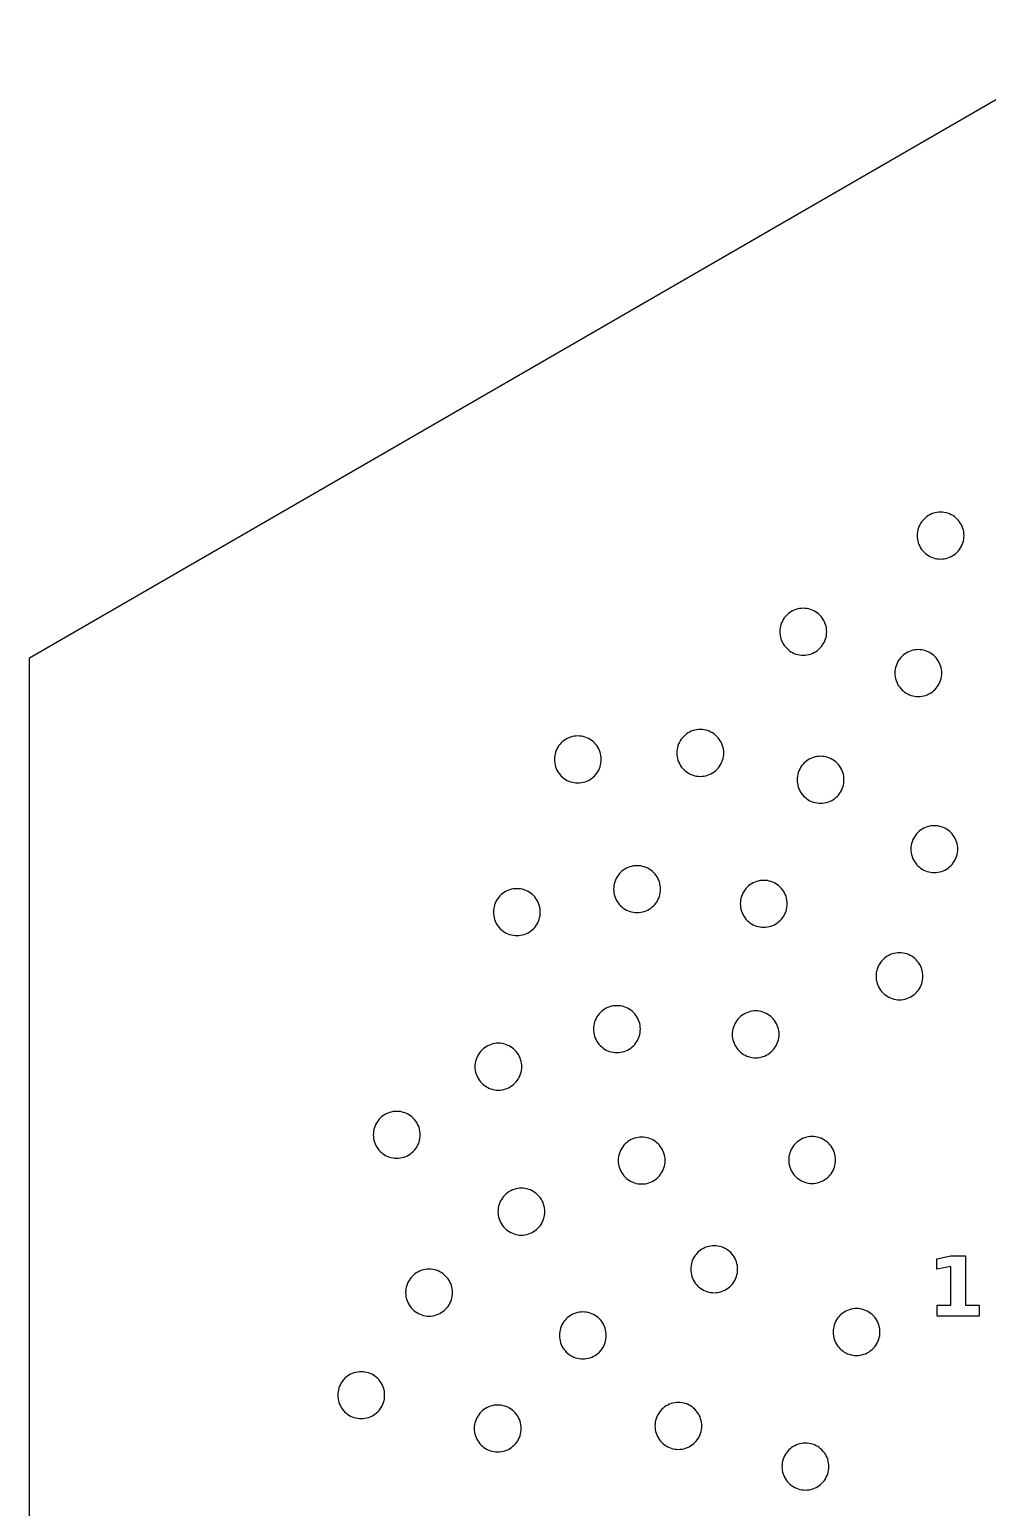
# Model space of a CAD drawing. Header units: millimetres. Extents: x 0 to 377, y 0 to 280.
# Drawn here: x 0 to 57.2, y 191.8 to 280 of the extents above; entities that cross this region are included whole.
import ezdxf

# ---------------------------------------------------------------- set-up
doc = ezdxf.new("R2010")
doc.units = ezdxf.units.MM
doc.layers.add('CUT', color=1, linetype='Continuous')
doc.layers.add('ENGRAVE', color=7, linetype='Continuous')

msp = doc.modelspace()

# ---------------------------------------------------------------- linework, layer by layer
at = {"layer": 'CUT'}
for points in [[(129.904, 167.5), (64.952, 130), (0, 167.5), (0, 242.5), (64.952, 280), (129.904, 242.5), (129.904, 167.5)], [(55.709, 249.254), (55.747, 249.357), (55.777, 249.463), (55.798, 249.571), (55.811, 249.68), (55.816, 249.79), (55.811, 249.9), (55.798, 250.009), (55.777, 250.117), (55.747, 250.223), (55.709, 250.326), (55.663, 250.425), (55.609, 250.521), (55.548, 250.613), (55.48, 250.699), (55.405, 250.78), (55.325, 250.854), (55.238, 250.923), (55.147, 250.984), (55.051, 251.037), (54.951, 251.083), (54.848, 251.121), (54.742, 251.151), (54.635, 251.173), (54.525, 251.186), (54.416, 251.19), (54.306, 251.186), (54.197, 251.173), (54.089, 251.151), (53.983, 251.121), (53.88, 251.083), (53.78, 251.037), (53.684, 250.984), (53.593, 250.923), (53.506, 250.854), (53.426, 250.78), (53.351, 250.699), (53.283, 250.613), (53.222, 250.521), (53.168, 250.425), (53.122, 250.326), (53.084, 250.223), (53.054, 250.117), (53.033, 250.009), (53.02, 249.9), (53.016, 249.79), (53.02, 249.68), (53.033, 249.571), (53.054, 249.463), (53.084, 249.357), (53.122, 249.254), (53.168, 249.154), (53.222, 249.058), (53.283, 248.967), (53.351, 248.881), (53.426, 248.8), (53.506, 248.725), (53.593, 248.657), (53.684, 248.596), (53.78, 248.542), (53.88, 248.496), (53.983, 248.458), (54.089, 248.429), (54.197, 248.407), (54.306, 248.394), (54.416, 248.39), (54.525, 248.394), (54.635, 248.407), (54.742, 248.429), (54.848, 248.458), (54.951, 248.496), (55.051, 248.542), (55.147, 248.596), (55.238, 248.657), (55.325, 248.725), (55.405, 248.8), (55.48, 248.881), (55.548, 248.967), (55.609, 249.058), (55.663, 249.154), (55.709, 249.254)], [(47.458, 243.416), (47.504, 243.516), (47.542, 243.619), (47.572, 243.725), (47.593, 243.833), (47.606, 243.942), (47.611, 244.052), (47.606, 244.162), (47.593, 244.271), (47.572, 244.379), (47.542, 244.484), (47.504, 244.588), (47.458, 244.687), (47.404, 244.783), (47.343, 244.875), (47.275, 244.961), (47.201, 245.042), (47.12, 245.116), (47.034, 245.184), (46.942, 245.245), (46.846, 245.299), (46.746, 245.345), (46.643, 245.383), (46.538, 245.413), (46.43, 245.435), (46.321, 245.447), (46.211, 245.452), (46.101, 245.447), (45.992, 245.435), (45.884, 245.413), (45.778, 245.383), (45.675, 245.345), (45.575, 245.299), (45.479, 245.245), (45.388, 245.184), (45.301, 245.116), (45.221, 245.042), (45.146, 244.961), (45.078, 244.875), (45.017, 244.783), (44.963, 244.687), (44.917, 244.588), (44.879, 244.484), (44.849, 244.379), (44.828, 244.271), (44.815, 244.162), (44.811, 244.052), (44.815, 243.942), (44.828, 243.833), (44.849, 243.725), (44.879, 243.619), (44.917, 243.516), (44.963, 243.416), (45.017, 243.32), (45.078, 243.229), (45.146, 243.143), (45.221, 243.062), (45.301, 242.987), (45.388, 242.919), (45.479, 242.858), (45.575, 242.804), (45.675, 242.758), (45.778, 242.72), (45.884, 242.69), (45.992, 242.669), (46.101, 242.656), (46.211, 242.652), (46.321, 242.656), (46.43, 242.669), (46.538, 242.69), (46.643, 242.72), (46.746, 242.758), (46.846, 242.804), (46.942, 242.858), (47.034, 242.919), (47.12, 242.987), (47.201, 243.062), (47.275, 243.143), (47.343, 243.229), (47.404, 243.32), (47.458, 243.416)], [(54.377, 241.047), (54.415, 241.15), (54.445, 241.256), (54.467, 241.364), (54.48, 241.473), (54.484, 241.583), (54.48, 241.693), (54.467, 241.802), (54.445, 241.91), (54.415, 242.016), (54.377, 242.119), (54.331, 242.219), (54.278, 242.315), (54.217, 242.406), (54.149, 242.492), (54.074, 242.573), (53.993, 242.648), (53.907, 242.716), (53.815, 242.777), (53.72, 242.83), (53.62, 242.877), (53.517, 242.915), (53.411, 242.944), (53.303, 242.966), (53.194, 242.979), (53.084, 242.983), (52.974, 242.979), (52.865, 242.966), (52.757, 242.944), (52.651, 242.915), (52.548, 242.877), (52.448, 242.83), (52.352, 242.777), (52.261, 242.716), (52.175, 242.648), (52.094, 242.573), (52.019, 242.492), (51.951, 242.406), (51.89, 242.315), (51.837, 242.219), (51.791, 242.119), (51.752, 242.016), (51.723, 241.91), (51.701, 241.802), (51.688, 241.693), (51.684, 241.583), (51.688, 241.473), (51.701, 241.364), (51.723, 241.256), (51.752, 241.15), (51.791, 241.047), (51.837, 240.947), (51.89, 240.852), (51.951, 240.76), (52.019, 240.674), (52.094, 240.593), (52.175, 240.519), (52.261, 240.45), (52.352, 240.389), (52.448, 240.336), (52.548, 240.29), (52.651, 240.252), (52.757, 240.222), (52.865, 240.2), (52.974, 240.187), (53.084, 240.183), (53.194, 240.187), (53.303, 240.2), (53.411, 240.222), (53.517, 240.252), (53.62, 240.29), (53.72, 240.336), (53.815, 240.389), (53.907, 240.45), (53.993, 240.519), (54.074, 240.593), (54.149, 240.674), (54.217, 240.76), (54.278, 240.852), (54.331, 240.947), (54.377, 241.047)], [(41.355, 236.281), (41.393, 236.384), (41.423, 236.49), (41.445, 236.598), (41.458, 236.707), (41.462, 236.817), (41.458, 236.927), (41.445, 237.036), (41.423, 237.144), (41.393, 237.249), (41.355, 237.353), (41.309, 237.452), (41.256, 237.548), (41.195, 237.64), (41.126, 237.726), (41.052, 237.807), (40.971, 237.881), (40.885, 237.949), (40.793, 238.011), (40.697, 238.064), (40.598, 238.11), (40.495, 238.148), (40.389, 238.178), (40.281, 238.2), (40.172, 238.213), (40.062, 238.217), (39.952, 238.213), (39.843, 238.2), (39.735, 238.178), (39.629, 238.148), (39.526, 238.11), (39.426, 238.064), (39.33, 238.011), (39.239, 237.949), (39.153, 237.881), (39.072, 237.807), (38.997, 237.726), (38.929, 237.64), (38.868, 237.548), (38.814, 237.452), (38.768, 237.353), (38.73, 237.249), (38.701, 237.144), (38.679, 237.036), (38.666, 236.927), (38.662, 236.817), (38.666, 236.707), (38.679, 236.598), (38.701, 236.49), (38.73, 236.384), (38.768, 236.281), (38.814, 236.181), (38.868, 236.085), (38.929, 235.994), (38.997, 235.908), (39.072, 235.827), (39.153, 235.752), (39.239, 235.684), (39.33, 235.623), (39.426, 235.569), (39.526, 235.523), (39.629, 235.485), (39.735, 235.456), (39.843, 235.434), (39.952, 235.421), (40.062, 235.417), (40.172, 235.421), (40.281, 235.434), (40.389, 235.456), (40.495, 235.485), (40.598, 235.523), (40.697, 235.569), (40.793, 235.623), (40.885, 235.684), (40.971, 235.752), (41.052, 235.827), (41.126, 235.908), (41.195, 235.994), (41.256, 236.085), (41.309, 236.181), (41.355, 236.281)], [(33.995, 235.793), (34.041, 235.893), (34.079, 235.996), (34.109, 236.102), (34.13, 236.209), (34.143, 236.319), (34.147, 236.428), (34.143, 236.538), (34.13, 236.647), (34.109, 236.755), (34.079, 236.861), (34.041, 236.964), (33.995, 237.064), (33.941, 237.16), (33.88, 237.251), (33.812, 237.338), (33.737, 237.418), (33.657, 237.493), (33.57, 237.561), (33.479, 237.622), (33.383, 237.676), (33.283, 237.722), (33.18, 237.76), (33.074, 237.79), (32.966, 237.811), (32.857, 237.824), (32.747, 237.828), (32.638, 237.824), (32.528, 237.811), (32.421, 237.79), (32.315, 237.76), (32.212, 237.722), (32.112, 237.676), (32.016, 237.622), (31.924, 237.561), (31.838, 237.493), (31.757, 237.418), (31.683, 237.338), (31.615, 237.251), (31.554, 237.16), (31.5, 237.064), (31.454, 236.964), (31.416, 236.861), (31.386, 236.755), (31.365, 236.647), (31.352, 236.538), (31.347, 236.428), (31.352, 236.319), (31.365, 236.209), (31.386, 236.102), (31.416, 235.996), (31.454, 235.893), (31.5, 235.793), (31.554, 235.697), (31.615, 235.606), (31.683, 235.519), (31.757, 235.438), (31.838, 235.364), (31.924, 235.296), (32.016, 235.235), (32.112, 235.181), (32.212, 235.135), (32.315, 235.097), (32.421, 235.067), (32.528, 235.046), (32.638, 235.033), (32.747, 235.028), (32.857, 235.033), (32.966, 235.046), (33.074, 235.067), (33.18, 235.097), (33.283, 235.135), (33.383, 235.181), (33.479, 235.235), (33.57, 235.296), (33.657, 235.364), (33.737, 235.438), (33.812, 235.519), (33.88, 235.606), (33.941, 235.697), (33.995, 235.793)], [(48.492, 234.578), (48.538, 234.678), (48.576, 234.781), (48.606, 234.887), (48.628, 234.995), (48.641, 235.104), (48.645, 235.214), (48.641, 235.324), (48.628, 235.433), (48.606, 235.54), (48.576, 235.646), (48.538, 235.749), (48.492, 235.849), (48.439, 235.945), (48.378, 236.037), (48.31, 236.123), (48.235, 236.204), (48.154, 236.278), (48.068, 236.346), (47.977, 236.407), (47.881, 236.461), (47.781, 236.507), (47.678, 236.545), (47.572, 236.575), (47.464, 236.596), (47.355, 236.609), (47.245, 236.614), (47.135, 236.609), (47.026, 236.596), (46.918, 236.575), (46.812, 236.545), (46.709, 236.507), (46.609, 236.461), (46.514, 236.407), (46.422, 236.346), (46.336, 236.278), (46.255, 236.204), (46.18, 236.123), (46.112, 236.037), (46.051, 235.945), (45.998, 235.849), (45.952, 235.749), (45.914, 235.646), (45.884, 235.54), (45.862, 235.433), (45.849, 235.324), (45.845, 235.214), (45.849, 235.104), (45.862, 234.995), (45.884, 234.887), (45.914, 234.781), (45.952, 234.678), (45.998, 234.578), (46.051, 234.482), (46.112, 234.391), (46.18, 234.304), (46.255, 234.224), (46.336, 234.149), (46.422, 234.081), (46.514, 234.02), (46.609, 233.966), (46.709, 233.92), (46.812, 233.882), (46.918, 233.852), (47.026, 233.831), (47.135, 233.818), (47.245, 233.814), (47.355, 233.818), (47.464, 233.831), (47.572, 233.852), (47.678, 233.882), (47.781, 233.92), (47.881, 233.966), (47.977, 234.02), (48.068, 234.081), (48.154, 234.149), (48.235, 234.224), (48.31, 234.304), (48.378, 234.391), (48.439, 234.482), (48.492, 234.578)], [(55.333, 230.538), (55.371, 230.641), (55.401, 230.747), (55.423, 230.855), (55.436, 230.964), (55.44, 231.074), (55.436, 231.184), (55.423, 231.293), (55.401, 231.401), (55.371, 231.506), (55.333, 231.609), (55.287, 231.709), (55.234, 231.805), (55.173, 231.897), (55.104, 231.983), (55.03, 232.064), (54.949, 232.138), (54.863, 232.206), (54.771, 232.267), (54.675, 232.321), (54.576, 232.367), (54.473, 232.405), (54.367, 232.435), (54.259, 232.456), (54.15, 232.469), (54.04, 232.474), (53.93, 232.469), (53.821, 232.456), (53.713, 232.435), (53.607, 232.405), (53.504, 232.367), (53.404, 232.321), (53.308, 232.267), (53.217, 232.206), (53.131, 232.138), (53.05, 232.064), (52.975, 231.983), (52.907, 231.897), (52.846, 231.805), (52.792, 231.709), (52.746, 231.609), (52.708, 231.506), (52.679, 231.401), (52.657, 231.293), (52.644, 231.184), (52.64, 231.074), (52.644, 230.964), (52.657, 230.855), (52.679, 230.747), (52.708, 230.641), (52.746, 230.538), (52.792, 230.438), (52.846, 230.342), (52.907, 230.251), (52.975, 230.164), (53.05, 230.084), (53.131, 230.009), (53.217, 229.941), (53.308, 229.88), (53.404, 229.826), (53.504, 229.78), (53.607, 229.742), (53.713, 229.712), (53.821, 229.691), (53.93, 229.678), (54.04, 229.674), (54.15, 229.678), (54.259, 229.691), (54.367, 229.712), (54.473, 229.742), (54.576, 229.78), (54.675, 229.826), (54.771, 229.88), (54.863, 229.941), (54.949, 230.009), (55.03, 230.084), (55.104, 230.164), (55.173, 230.251), (55.234, 230.342), (55.287, 230.438), (55.333, 230.538)], [(37.533, 228.05), (37.579, 228.149), (37.618, 228.253), (37.647, 228.358), (37.669, 228.466), (37.682, 228.575), (37.686, 228.685), (37.682, 228.795), (37.669, 228.904), (37.647, 229.012), (37.618, 229.118), (37.579, 229.221), (37.533, 229.321), (37.48, 229.417), (37.419, 229.508), (37.351, 229.594), (37.276, 229.675), (37.195, 229.75), (37.109, 229.818), (37.018, 229.879), (36.922, 229.933), (36.822, 229.979), (36.719, 230.017), (36.613, 230.046), (36.505, 230.068), (36.396, 230.081), (36.286, 230.085), (36.176, 230.081), (36.067, 230.068), (35.959, 230.046), (35.853, 230.017), (35.75, 229.979), (35.65, 229.933), (35.555, 229.879), (35.463, 229.818), (35.377, 229.75), (35.296, 229.675), (35.221, 229.594), (35.153, 229.508), (35.092, 229.417), (35.039, 229.321), (34.993, 229.221), (34.955, 229.118), (34.925, 229.012), (34.903, 228.904), (34.89, 228.795), (34.886, 228.685), (34.89, 228.575), (34.903, 228.466), (34.925, 228.358), (34.955, 228.253), (34.993, 228.149), (35.039, 228.05), (35.092, 227.954), (35.153, 227.862), (35.221, 227.776), (35.296, 227.695), (35.377, 227.621), (35.463, 227.553), (35.555, 227.491), (35.65, 227.438), (35.75, 227.392), (35.853, 227.354), (35.959, 227.324), (36.067, 227.302), (36.176, 227.289), (36.286, 227.285), (36.396, 227.289), (36.505, 227.302), (36.613, 227.324), (36.719, 227.354), (36.822, 227.392), (36.922, 227.438), (37.018, 227.491), (37.109, 227.553), (37.195, 227.621), (37.276, 227.695), (37.351, 227.776), (37.419, 227.862), (37.48, 227.954), (37.533, 228.05)], [(30.401, 226.778), (30.439, 226.881), (30.468, 226.986), (30.49, 227.094), (30.503, 227.203), (30.507, 227.313), (30.503, 227.423), (30.49, 227.532), (30.468, 227.64), (30.439, 227.746), (30.401, 227.849), (30.355, 227.949), (30.301, 228.045), (30.24, 228.136), (30.172, 228.223), (30.097, 228.303), (30.016, 228.378), (29.93, 228.446), (29.839, 228.507), (29.743, 228.561), (29.643, 228.607), (29.54, 228.645), (29.434, 228.675), (29.326, 228.696), (29.217, 228.709), (29.107, 228.713), (28.997, 228.709), (28.888, 228.696), (28.78, 228.675), (28.675, 228.645), (28.571, 228.607), (28.472, 228.561), (28.376, 228.507), (28.284, 228.446), (28.198, 228.378), (28.117, 228.303), (28.043, 228.223), (27.975, 228.136), (27.913, 228.045), (27.86, 227.949), (27.814, 227.849), (27.776, 227.746), (27.746, 227.64), (27.724, 227.532), (27.711, 227.423), (27.707, 227.313), (27.711, 227.203), (27.724, 227.094), (27.746, 226.986), (27.776, 226.881), (27.814, 226.778), (27.86, 226.678), (27.913, 226.582), (27.975, 226.49), (28.043, 226.404), (28.117, 226.323), (28.198, 226.249), (28.284, 226.181), (28.376, 226.12), (28.472, 226.066), (28.571, 226.02), (28.675, 225.982), (28.78, 225.952), (28.888, 225.931), (28.997, 225.918), (29.107, 225.913), (29.217, 225.918), (29.326, 225.931), (29.434, 225.952), (29.54, 225.982), (29.643, 226.02), (29.743, 226.066), (29.839, 226.12), (29.93, 226.181), (30.016, 226.249), (30.097, 226.323), (30.172, 226.404), (30.24, 226.49), (30.301, 226.582), (30.355, 226.678), (30.401, 226.778)], [(45.098, 227.174), (45.145, 227.274), (45.183, 227.377), (45.212, 227.483), (45.234, 227.59), (45.247, 227.7), (45.251, 227.809), (45.247, 227.919), (45.234, 228.028), (45.212, 228.136), (45.183, 228.242), (45.145, 228.345), (45.098, 228.445), (45.045, 228.541), (44.984, 228.632), (44.916, 228.719), (44.841, 228.799), (44.76, 228.874), (44.674, 228.942), (44.583, 229.003), (44.487, 229.057), (44.387, 229.103), (44.284, 229.141), (44.178, 229.171), (44.07, 229.192), (43.961, 229.205), (43.851, 229.209), (43.741, 229.205), (43.632, 229.192), (43.524, 229.171), (43.418, 229.141), (43.315, 229.103), (43.215, 229.057), (43.12, 229.003), (43.028, 228.942), (42.942, 228.874), (42.861, 228.799), (42.787, 228.719), (42.718, 228.632), (42.657, 228.541), (42.604, 228.445), (42.558, 228.345), (42.52, 228.242), (42.49, 228.136), (42.468, 228.028), (42.455, 227.919), (42.451, 227.809), (42.455, 227.7), (42.468, 227.59), (42.49, 227.483), (42.52, 227.377), (42.558, 227.274), (42.604, 227.174), (42.657, 227.078), (42.718, 226.986), (42.787, 226.9), (42.861, 226.819), (42.942, 226.745), (43.028, 226.677), (43.12, 226.616), (43.215, 226.562), (43.315, 226.516), (43.418, 226.478), (43.524, 226.448), (43.632, 226.427), (43.741, 226.414), (43.851, 226.409), (43.961, 226.414), (44.07, 226.427), (44.178, 226.448), (44.284, 226.478), (44.387, 226.516), (44.487, 226.562), (44.583, 226.616), (44.674, 226.677), (44.76, 226.745), (44.841, 226.819), (44.916, 226.9), (44.984, 226.986), (45.045, 227.078), (45.098, 227.174)], [(53.252, 222.946), (53.29, 223.049), (53.32, 223.155), (53.341, 223.263), (53.354, 223.372), (53.358, 223.482), (53.354, 223.592), (53.341, 223.701), (53.32, 223.809), (53.29, 223.915), (53.252, 224.018), (53.206, 224.118), (53.152, 224.214), (53.091, 224.305), (53.023, 224.391), (52.948, 224.472), (52.868, 224.547), (52.781, 224.615), (52.69, 224.676), (52.594, 224.729), (52.494, 224.775), (52.391, 224.814), (52.285, 224.843), (52.177, 224.865), (52.068, 224.878), (51.958, 224.882), (51.848, 224.878), (51.739, 224.865), (51.631, 224.843), (51.526, 224.814), (51.423, 224.775), (51.323, 224.729), (51.227, 224.676), (51.135, 224.615), (51.049, 224.547), (50.968, 224.472), (50.894, 224.391), (50.826, 224.305), (50.765, 224.214), (50.711, 224.118), (50.665, 224.018), (50.627, 223.915), (50.597, 223.809), (50.576, 223.701), (50.563, 223.592), (50.558, 223.482), (50.563, 223.372), (50.576, 223.263), (50.597, 223.155), (50.627, 223.049), (50.665, 222.946), (50.711, 222.846), (50.765, 222.751), (50.826, 222.659), (50.894, 222.573), (50.968, 222.492), (51.049, 222.417), (51.135, 222.349), (51.227, 222.288), (51.323, 222.235), (51.423, 222.189), (51.526, 222.151), (51.631, 222.121), (51.739, 222.099), (51.848, 222.086), (51.958, 222.082), (52.068, 222.086), (52.177, 222.099), (52.285, 222.121), (52.391, 222.151), (52.494, 222.189), (52.594, 222.235), (52.69, 222.288), (52.781, 222.349), (52.868, 222.417), (52.948, 222.492), (53.023, 222.573), (53.091, 222.659), (53.152, 222.751), (53.206, 222.846), (53.252, 222.946)], [(36.329, 219.693), (36.375, 219.793), (36.413, 219.896), (36.443, 220.002), (36.464, 220.11), (36.477, 220.219), (36.482, 220.329), (36.477, 220.439), (36.464, 220.548), (36.443, 220.656), (36.413, 220.762), (36.375, 220.865), (36.329, 220.965), (36.275, 221.06), (36.214, 221.152), (36.146, 221.238), (36.072, 221.319), (35.991, 221.394), (35.904, 221.462), (35.813, 221.523), (35.717, 221.576), (35.617, 221.622), (35.514, 221.66), (35.408, 221.69), (35.301, 221.712), (35.191, 221.725), (35.082, 221.729), (34.972, 221.725), (34.863, 221.712), (34.755, 221.69), (34.649, 221.66), (34.546, 221.622), (34.446, 221.576), (34.35, 221.523), (34.259, 221.462), (34.172, 221.394), (34.092, 221.319), (34.017, 221.238), (33.949, 221.152), (33.888, 221.06), (33.834, 220.965), (33.788, 220.865), (33.75, 220.762), (33.72, 220.656), (33.699, 220.548), (33.686, 220.439), (33.682, 220.329), (33.686, 220.219), (33.699, 220.11), (33.72, 220.002), (33.75, 219.896), (33.788, 219.793), (33.834, 219.693), (33.888, 219.597), (33.949, 219.506), (34.017, 219.42), (34.092, 219.339), (34.172, 219.264), (34.259, 219.196), (34.35, 219.135), (34.446, 219.082), (34.546, 219.036), (34.649, 218.997), (34.755, 218.968), (34.863, 218.946), (34.972, 218.933), (35.082, 218.929), (35.191, 218.933), (35.301, 218.946), (35.408, 218.968), (35.514, 218.997), (35.617, 219.036), (35.717, 219.082), (35.813, 219.135), (35.904, 219.196), (35.991, 219.264), (36.072, 219.339), (36.146, 219.42), (36.214, 219.506), (36.275, 219.597), (36.329, 219.693)], [(44.617, 219.381), (44.663, 219.481), (44.701, 219.584), (44.731, 219.69), (44.752, 219.798), (44.765, 219.907), (44.769, 220.017), (44.765, 220.126), (44.752, 220.236), (44.731, 220.343), (44.701, 220.449), (44.663, 220.552), (44.617, 220.652), (44.563, 220.748), (44.502, 220.839), (44.434, 220.926), (44.359, 221.007), (44.279, 221.081), (44.192, 221.149), (44.101, 221.21), (44.005, 221.264), (43.905, 221.31), (43.802, 221.348), (43.696, 221.378), (43.588, 221.399), (43.479, 221.412), (43.369, 221.417), (43.26, 221.412), (43.15, 221.399), (43.043, 221.378), (42.937, 221.348), (42.834, 221.31), (42.734, 221.264), (42.638, 221.21), (42.546, 221.149), (42.46, 221.081), (42.379, 221.007), (42.305, 220.926), (42.237, 220.839), (42.176, 220.748), (42.122, 220.652), (42.076, 220.552), (42.038, 220.449), (42.008, 220.343), (41.987, 220.236), (41.974, 220.126), (41.969, 220.017), (41.974, 219.907), (41.987, 219.798), (42.008, 219.69), (42.038, 219.584), (42.076, 219.481), (42.122, 219.381), (42.176, 219.285), (42.237, 219.194), (42.305, 219.107), (42.379, 219.027), (42.46, 218.952), (42.546, 218.884), (42.638, 218.823), (42.734, 218.769), (42.834, 218.723), (42.937, 218.685), (43.043, 218.655), (43.15, 218.634), (43.26, 218.621), (43.369, 218.617), (43.479, 218.621), (43.588, 218.634), (43.696, 218.655), (43.802, 218.685), (43.905, 218.723), (44.005, 218.769), (44.101, 218.823), (44.192, 218.884), (44.279, 218.952), (44.359, 219.027), (44.434, 219.107), (44.502, 219.194), (44.563, 219.285), (44.617, 219.381)], [(29.294, 217.551), (29.333, 217.655), (29.362, 217.76), (29.384, 217.868), (29.397, 217.977), (29.401, 218.087), (29.397, 218.197), (29.384, 218.306), (29.362, 218.414), (29.333, 218.52), (29.294, 218.623), (29.248, 218.723), (29.195, 218.819), (29.134, 218.91), (29.066, 218.996), (28.991, 219.077), (28.91, 219.152), (28.824, 219.22), (28.733, 219.281), (28.637, 219.335), (28.537, 219.381), (28.434, 219.419), (28.328, 219.449), (28.22, 219.47), (28.111, 219.483), (28.001, 219.487), (27.891, 219.483), (27.782, 219.47), (27.674, 219.449), (27.568, 219.419), (27.465, 219.381), (27.365, 219.335), (27.27, 219.281), (27.178, 219.22), (27.092, 219.152), (27.011, 219.077), (26.936, 218.996), (26.868, 218.91), (26.807, 218.819), (26.754, 218.723), (26.708, 218.623), (26.67, 218.52), (26.64, 218.414), (26.618, 218.306), (26.605, 218.197), (26.601, 218.087), (26.605, 217.977), (26.618, 217.868), (26.64, 217.76), (26.67, 217.655), (26.708, 217.551), (26.754, 217.452), (26.807, 217.356), (26.868, 217.264), (26.936, 217.178), (27.011, 217.097), (27.092, 217.023), (27.178, 216.955), (27.27, 216.894), (27.365, 216.84), (27.465, 216.794), (27.568, 216.756), (27.674, 216.726), (27.782, 216.704), (27.891, 216.692), (28.001, 216.687), (28.111, 216.692), (28.22, 216.704), (28.328, 216.726), (28.434, 216.756), (28.537, 216.794), (28.637, 216.84), (28.733, 216.894), (28.824, 216.955), (28.91, 217.023), (28.991, 217.097), (29.066, 217.178), (29.134, 217.264), (29.195, 217.356), (29.248, 217.452), (29.294, 217.551)], [(23.178, 213.383), (23.224, 213.483), (23.262, 213.586), (23.292, 213.692), (23.314, 213.8), (23.327, 213.909), (23.331, 214.019), (23.327, 214.129), (23.314, 214.238), (23.292, 214.346), (23.262, 214.452), (23.224, 214.555), (23.178, 214.655), (23.125, 214.75), (23.064, 214.842), (22.995, 214.928), (22.921, 215.009), (22.84, 215.084), (22.754, 215.152), (22.662, 215.213), (22.566, 215.266), (22.467, 215.312), (22.364, 215.35), (22.258, 215.38), (22.15, 215.402), (22.041, 215.415), (21.931, 215.419), (21.821, 215.415), (21.712, 215.402), (21.604, 215.38), (21.498, 215.35), (21.395, 215.312), (21.295, 215.266), (21.199, 215.213), (21.108, 215.152), (21.022, 215.084), (20.941, 215.009), (20.866, 214.928), (20.798, 214.842), (20.737, 214.75), (20.683, 214.655), (20.637, 214.555), (20.599, 214.452), (20.57, 214.346), (20.548, 214.238), (20.535, 214.129), (20.531, 214.019), (20.535, 213.909), (20.548, 213.8), (20.57, 213.692), (20.599, 213.586), (20.637, 213.483), (20.683, 213.383), (20.737, 213.287), (20.798, 213.196), (20.866, 213.11), (20.941, 213.029), (21.022, 212.954), (21.108, 212.886), (21.199, 212.825), (21.295, 212.772), (21.395, 212.726), (21.498, 212.687), (21.604, 212.658), (21.712, 212.636), (21.821, 212.623), (21.931, 212.619), (22.041, 212.623), (22.15, 212.636), (22.258, 212.658), (22.364, 212.687), (22.467, 212.726), (22.566, 212.772), (22.662, 212.825), (22.754, 212.886), (22.84, 212.954), (22.921, 213.029), (22.995, 213.11), (23.064, 213.196), (23.125, 213.287), (23.178, 213.383)], [(37.808, 211.848), (37.854, 211.948), (37.892, 212.051), (37.922, 212.157), (37.943, 212.265), (37.956, 212.374), (37.961, 212.484), (37.956, 212.594), (37.943, 212.703), (37.922, 212.811), (37.892, 212.917), (37.854, 213.02), (37.808, 213.119), (37.754, 213.215), (37.693, 213.307), (37.625, 213.393), (37.55, 213.474), (37.47, 213.548), (37.383, 213.617), (37.292, 213.678), (37.196, 213.731), (37.096, 213.777), (36.993, 213.815), (36.887, 213.845), (36.78, 213.867), (36.67, 213.88), (36.561, 213.884), (36.451, 213.88), (36.342, 213.867), (36.234, 213.845), (36.128, 213.815), (36.025, 213.777), (35.925, 213.731), (35.829, 213.678), (35.738, 213.617), (35.651, 213.548), (35.571, 213.474), (35.496, 213.393), (35.428, 213.307), (35.367, 213.215), (35.313, 213.119), (35.267, 213.02), (35.229, 212.917), (35.199, 212.811), (35.178, 212.703), (35.165, 212.594), (35.161, 212.484), (35.165, 212.374), (35.178, 212.265), (35.199, 212.157), (35.229, 212.051), (35.267, 211.948), (35.313, 211.848), (35.367, 211.752), (35.428, 211.661), (35.496, 211.575), (35.571, 211.494), (35.651, 211.419), (35.738, 211.351), (35.829, 211.29), (35.925, 211.236), (36.025, 211.19), (36.128, 211.152), (36.234, 211.123), (36.342, 211.101), (36.451, 211.088), (36.561, 211.084), (36.67, 211.088), (36.78, 211.101), (36.887, 211.123), (36.993, 211.152), (37.096, 211.19), (37.196, 211.236), (37.292, 211.29), (37.383, 211.351), (37.47, 211.419), (37.55, 211.494), (37.625, 211.575), (37.693, 211.661), (37.754, 211.752), (37.808, 211.848)], [(47.99, 211.881), (48.036, 211.981), (48.074, 212.084), (48.104, 212.19), (48.125, 212.298), (48.138, 212.407), (48.142, 212.517), (48.138, 212.627), (48.125, 212.736), (48.104, 212.843), (48.074, 212.949), (48.036, 213.052), (47.99, 213.152), (47.936, 213.248), (47.875, 213.34), (47.807, 213.426), (47.732, 213.507), (47.652, 213.581), (47.565, 213.649), (47.474, 213.71), (47.378, 213.764), (47.278, 213.81), (47.175, 213.848), (47.069, 213.878), (46.961, 213.899), (46.852, 213.912), (46.742, 213.917), (46.632, 213.912), (46.523, 213.899), (46.415, 213.878), (46.31, 213.848), (46.207, 213.81), (46.107, 213.764), (46.011, 213.71), (45.919, 213.649), (45.833, 213.581), (45.752, 213.507), (45.678, 213.426), (45.61, 213.34), (45.549, 213.248), (45.495, 213.152), (45.449, 213.052), (45.411, 212.949), (45.381, 212.843), (45.36, 212.736), (45.347, 212.627), (45.342, 212.517), (45.347, 212.407), (45.36, 212.298), (45.381, 212.19), (45.411, 212.084), (45.449, 211.981), (45.495, 211.881), (45.549, 211.785), (45.61, 211.694), (45.678, 211.607), (45.752, 211.527), (45.833, 211.452), (45.919, 211.384), (46.011, 211.323), (46.107, 211.269), (46.207, 211.223), (46.31, 211.185), (46.415, 211.155), (46.523, 211.134), (46.632, 211.121), (46.742, 211.117), (46.852, 211.121), (46.961, 211.134), (47.069, 211.155), (47.175, 211.185), (47.278, 211.223), (47.378, 211.269), (47.474, 211.323), (47.565, 211.384), (47.652, 211.452), (47.732, 211.527), (47.807, 211.607), (47.875, 211.694), (47.936, 211.785), (47.99, 211.881)], [(30.669, 208.898), (30.707, 209.001), (30.737, 209.107), (30.758, 209.215), (30.771, 209.324), (30.776, 209.434), (30.771, 209.544), (30.758, 209.653), (30.737, 209.761), (30.707, 209.866), (30.669, 209.97), (30.623, 210.069), (30.569, 210.165), (30.508, 210.257), (30.44, 210.343), (30.366, 210.424), (30.285, 210.498), (30.198, 210.566), (30.107, 210.628), (30.011, 210.681), (29.911, 210.727), (29.808, 210.765), (29.702, 210.795), (29.595, 210.817), (29.485, 210.829), (29.376, 210.834), (29.266, 210.829), (29.157, 210.817), (29.049, 210.795), (28.943, 210.765), (28.84, 210.727), (28.74, 210.681), (28.644, 210.628), (28.553, 210.566), (28.466, 210.498), (28.386, 210.424), (28.311, 210.343), (28.243, 210.257), (28.182, 210.165), (28.128, 210.069), (28.082, 209.97), (28.044, 209.866), (28.014, 209.761), (27.993, 209.653), (27.98, 209.544), (27.976, 209.434), (27.98, 209.324), (27.993, 209.215), (28.014, 209.107), (28.044, 209.001), (28.082, 208.898), (28.128, 208.798), (28.182, 208.702), (28.243, 208.611), (28.311, 208.525), (28.386, 208.444), (28.466, 208.369), (28.553, 208.301), (28.644, 208.24), (28.74, 208.186), (28.84, 208.14), (28.943, 208.102), (29.049, 208.072), (29.157, 208.051), (29.266, 208.038), (29.376, 208.034), (29.485, 208.038), (29.595, 208.051), (29.702, 208.072), (29.808, 208.102), (29.911, 208.14), (30.011, 208.186), (30.107, 208.24), (30.198, 208.301), (30.285, 208.369), (30.366, 208.444), (30.44, 208.525), (30.508, 208.611), (30.569, 208.702), (30.623, 208.798), (30.669, 208.898)], [(42.14, 205.359), (42.186, 205.459), (42.224, 205.562), (42.254, 205.668), (42.275, 205.776), (42.288, 205.885), (42.292, 205.995), (42.288, 206.105), (42.275, 206.214), (42.254, 206.322), (42.224, 206.428), (42.186, 206.531), (42.14, 206.631), (42.086, 206.726), (42.025, 206.818), (41.957, 206.904), (41.882, 206.985), (41.802, 207.06), (41.715, 207.128), (41.624, 207.189), (41.528, 207.242), (41.428, 207.288), (41.325, 207.326), (41.219, 207.356), (41.111, 207.378), (41.002, 207.391), (40.892, 207.395), (40.783, 207.391), (40.673, 207.378), (40.566, 207.356), (40.46, 207.326), (40.357, 207.288), (40.257, 207.242), (40.161, 207.189), (40.069, 207.128), (39.983, 207.06), (39.902, 206.985), (39.828, 206.904), (39.76, 206.818), (39.699, 206.726), (39.645, 206.631), (39.599, 206.531), (39.561, 206.428), (39.531, 206.322), (39.51, 206.214), (39.497, 206.105), (39.492, 205.995), (39.497, 205.885), (39.51, 205.776), (39.531, 205.668), (39.561, 205.562), (39.599, 205.459), (39.645, 205.359), (39.699, 205.263), (39.76, 205.172), (39.828, 205.086), (39.902, 205.005), (39.983, 204.93), (40.069, 204.862), (40.161, 204.801), (40.257, 204.748), (40.357, 204.702), (40.46, 204.663), (40.566, 204.634), (40.673, 204.612), (40.783, 204.599), (40.892, 204.595), (41.002, 204.599), (41.111, 204.612), (41.219, 204.634), (41.325, 204.663), (41.428, 204.702), (41.528, 204.748), (41.624, 204.801), (41.715, 204.862), (41.802, 204.93), (41.882, 205.005), (41.957, 205.086), (42.025, 205.172), (42.086, 205.263), (42.14, 205.359)], [(25.109, 203.963), (25.155, 204.063), (25.193, 204.166), (25.223, 204.272), (25.244, 204.38), (25.257, 204.489), (25.261, 204.599), (25.257, 204.709), (25.244, 204.818), (25.223, 204.926), (25.193, 205.032), (25.155, 205.135), (25.109, 205.235), (25.055, 205.331), (24.994, 205.422), (24.926, 205.508), (24.851, 205.589), (24.77, 205.664), (24.684, 205.732), (24.593, 205.793), (24.497, 205.846), (24.397, 205.893), (24.294, 205.931), (24.188, 205.96), (24.08, 205.982), (23.971, 205.995), (23.861, 205.999), (23.751, 205.995), (23.642, 205.982), (23.534, 205.96), (23.429, 205.931), (23.326, 205.893), (23.226, 205.846), (23.13, 205.793), (23.038, 205.732), (22.952, 205.664), (22.871, 205.589), (22.797, 205.508), (22.729, 205.422), (22.668, 205.331), (22.614, 205.235), (22.568, 205.135), (22.53, 205.032), (22.5, 204.926), (22.479, 204.818), (22.466, 204.709), (22.461, 204.599), (22.466, 204.489), (22.479, 204.38), (22.5, 204.272), (22.53, 204.166), (22.568, 204.063), (22.614, 203.963), (22.668, 203.868), (22.729, 203.776), (22.797, 203.69), (22.871, 203.609), (22.952, 203.535), (23.038, 203.466), (23.13, 203.405), (23.226, 203.352), (23.326, 203.306), (23.429, 203.268), (23.534, 203.238), (23.642, 203.216), (23.751, 203.203), (23.861, 203.199), (23.971, 203.203), (24.08, 203.216), (24.188, 203.238), (24.294, 203.268), (24.397, 203.306), (24.497, 203.352), (24.593, 203.405), (24.684, 203.466), (24.77, 203.535), (24.851, 203.609), (24.926, 203.69), (24.994, 203.776), (25.055, 203.868), (25.109, 203.963)], [(34.341, 201.507), (34.379, 201.61), (34.409, 201.716), (34.43, 201.824), (34.443, 201.933), (34.447, 202.043), (34.443, 202.153), (34.43, 202.262), (34.409, 202.37), (34.379, 202.476), (34.341, 202.579), (34.295, 202.679), (34.241, 202.775), (34.18, 202.866), (34.112, 202.952), (34.037, 203.033), (33.957, 203.108), (33.87, 203.176), (33.779, 203.237), (33.683, 203.291), (33.583, 203.337), (33.48, 203.375), (33.374, 203.404), (33.266, 203.426), (33.157, 203.439), (33.047, 203.443), (32.938, 203.439), (32.828, 203.426), (32.721, 203.404), (32.615, 203.375), (32.512, 203.337), (32.412, 203.291), (32.316, 203.237), (32.225, 203.176), (32.138, 203.108), (32.057, 203.033), (31.983, 202.952), (31.915, 202.866), (31.854, 202.775), (31.8, 202.679), (31.754, 202.579), (31.716, 202.476), (31.686, 202.37), (31.665, 202.262), (31.652, 202.153), (31.647, 202.043), (31.652, 201.933), (31.665, 201.824), (31.686, 201.716), (31.716, 201.61), (31.754, 201.507), (31.8, 201.408), (31.854, 201.312), (31.915, 201.22), (31.983, 201.134), (32.057, 201.053), (32.138, 200.979), (32.225, 200.91), (32.316, 200.849), (32.412, 200.796), (32.512, 200.75), (32.615, 200.712), (32.721, 200.682), (32.828, 200.66), (32.938, 200.647), (33.047, 200.643), (33.157, 200.647), (33.266, 200.66), (33.374, 200.682), (33.48, 200.712), (33.583, 200.75), (33.683, 200.796), (33.779, 200.849), (33.87, 200.91), (33.957, 200.979), (34.037, 201.053), (34.112, 201.134), (34.18, 201.22), (34.241, 201.312), (34.295, 201.408), (34.341, 201.507)], [(50.687, 201.712), (50.725, 201.815), (50.755, 201.921), (50.776, 202.029), (50.789, 202.138), (50.793, 202.248), (50.789, 202.358), (50.776, 202.467), (50.755, 202.575), (50.725, 202.681), (50.687, 202.784), (50.641, 202.884), (50.587, 202.979), (50.526, 203.071), (50.458, 203.157), (50.383, 203.238), (50.303, 203.312), (50.216, 203.381), (50.125, 203.442), (50.029, 203.495), (49.929, 203.541), (49.826, 203.579), (49.72, 203.609), (49.612, 203.631), (49.503, 203.644), (49.393, 203.648), (49.284, 203.644), (49.174, 203.631), (49.067, 203.609), (48.961, 203.579), (48.858, 203.541), (48.758, 203.495), (48.662, 203.442), (48.571, 203.381), (48.484, 203.312), (48.403, 203.238), (48.329, 203.157), (48.261, 203.071), (48.2, 202.979), (48.146, 202.884), (48.1, 202.784), (48.062, 202.681), (48.032, 202.575), (48.011, 202.467), (47.998, 202.358), (47.993, 202.248), (47.998, 202.138), (48.011, 202.029), (48.032, 201.921), (48.062, 201.815), (48.1, 201.712), (48.146, 201.612), (48.2, 201.516), (48.261, 201.425), (48.329, 201.339), (48.403, 201.258), (48.484, 201.183), (48.571, 201.115), (48.662, 201.054), (48.758, 201.001), (48.858, 200.954), (48.961, 200.916), (49.067, 200.887), (49.174, 200.865), (49.284, 200.852), (49.393, 200.848), (49.503, 200.852), (49.612, 200.865), (49.72, 200.887), (49.826, 200.916), (49.929, 200.954), (50.029, 201.001), (50.125, 201.054), (50.216, 201.115), (50.303, 201.183), (50.383, 201.258), (50.458, 201.339), (50.526, 201.425), (50.587, 201.516), (50.641, 201.612), (50.687, 201.712)], [(21.058, 197.842), (21.104, 197.942), (21.142, 198.045), (21.172, 198.15), (21.193, 198.258), (21.206, 198.367), (21.21, 198.477), (21.206, 198.587), (21.193, 198.696), (21.172, 198.804), (21.142, 198.91), (21.104, 199.013), (21.058, 199.113), (21.004, 199.209), (20.943, 199.3), (20.875, 199.387), (20.8, 199.467), (20.72, 199.542), (20.633, 199.61), (20.542, 199.671), (20.446, 199.725), (20.346, 199.771), (20.243, 199.809), (20.137, 199.839), (20.029, 199.86), (19.92, 199.873), (19.81, 199.877), (19.701, 199.873), (19.591, 199.86), (19.484, 199.839), (19.378, 199.809), (19.275, 199.771), (19.175, 199.725), (19.079, 199.671), (18.988, 199.61), (18.901, 199.542), (18.821, 199.467), (18.746, 199.387), (18.678, 199.3), (18.617, 199.209), (18.563, 199.113), (18.517, 199.013), (18.479, 198.91), (18.449, 198.804), (18.428, 198.696), (18.415, 198.587), (18.41, 198.477), (18.415, 198.367), (18.428, 198.258), (18.449, 198.15), (18.479, 198.045), (18.517, 197.942), (18.563, 197.842), (18.617, 197.746), (18.678, 197.654), (18.746, 197.568), (18.821, 197.487), (18.901, 197.413), (18.988, 197.345), (19.079, 197.284), (19.175, 197.23), (19.275, 197.184), (19.378, 197.146), (19.484, 197.116), (19.591, 197.095), (19.701, 197.082), (19.81, 197.077), (19.92, 197.082), (20.029, 197.095), (20.137, 197.116), (20.243, 197.146), (20.346, 197.184), (20.446, 197.23), (20.542, 197.284), (20.633, 197.345), (20.72, 197.413), (20.8, 197.487), (20.875, 197.568), (20.943, 197.654), (21.004, 197.746), (21.058, 197.842)], [(29.255, 195.953), (29.294, 196.056), (29.323, 196.162), (29.345, 196.27), (29.358, 196.379), (29.362, 196.489), (29.358, 196.599), (29.345, 196.708), (29.323, 196.816), (29.294, 196.921), (29.255, 197.024), (29.209, 197.124), (29.156, 197.22), (29.095, 197.312), (29.027, 197.398), (28.952, 197.479), (28.871, 197.553), (28.785, 197.621), (28.694, 197.682), (28.598, 197.736), (28.498, 197.782), (28.395, 197.82), (28.289, 197.85), (28.181, 197.871), (28.072, 197.884), (27.962, 197.889), (27.852, 197.884), (27.743, 197.871), (27.635, 197.85), (27.529, 197.82), (27.426, 197.782), (27.326, 197.736), (27.231, 197.682), (27.139, 197.621), (27.053, 197.553), (26.972, 197.479), (26.897, 197.398), (26.829, 197.312), (26.768, 197.22), (26.715, 197.124), (26.669, 197.024), (26.631, 196.921), (26.601, 196.816), (26.579, 196.708), (26.566, 196.599), (26.562, 196.489), (26.566, 196.379), (26.579, 196.27), (26.601, 196.162), (26.631, 196.056), (26.669, 195.953), (26.715, 195.853), (26.768, 195.757), (26.829, 195.666), (26.897, 195.579), (26.972, 195.499), (27.053, 195.424), (27.139, 195.356), (27.231, 195.295), (27.326, 195.241), (27.426, 195.195), (27.529, 195.157), (27.635, 195.127), (27.743, 195.106), (27.852, 195.093), (27.962, 195.089), (28.072, 195.093), (28.181, 195.106), (28.289, 195.127), (28.395, 195.157), (28.498, 195.195), (28.598, 195.241), (28.694, 195.295), (28.785, 195.356), (28.871, 195.424), (28.952, 195.499), (29.027, 195.579), (29.095, 195.666), (29.156, 195.757), (29.209, 195.853), (29.255, 195.953)], [(40, 196.006), (40.046, 196.106), (40.084, 196.209), (40.114, 196.315), (40.136, 196.423), (40.149, 196.532), (40.153, 196.642), (40.149, 196.752), (40.136, 196.861), (40.114, 196.969), (40.084, 197.074), (40.046, 197.178), (40, 197.277), (39.947, 197.373), (39.885, 197.465), (39.817, 197.551), (39.743, 197.632), (39.662, 197.706), (39.576, 197.774), (39.484, 197.835), (39.388, 197.889), (39.289, 197.935), (39.185, 197.973), (39.08, 198.003), (38.972, 198.025), (38.863, 198.037), (38.753, 198.042), (38.643, 198.037), (38.534, 198.025), (38.426, 198.003), (38.32, 197.973), (38.217, 197.935), (38.117, 197.889), (38.021, 197.835), (37.93, 197.774), (37.844, 197.706), (37.763, 197.632), (37.688, 197.551), (37.62, 197.465), (37.559, 197.373), (37.505, 197.277), (37.459, 197.178), (37.421, 197.074), (37.392, 196.969), (37.37, 196.861), (37.357, 196.752), (37.353, 196.642), (37.357, 196.532), (37.37, 196.423), (37.392, 196.315), (37.421, 196.209), (37.459, 196.106), (37.505, 196.006), (37.559, 195.91), (37.62, 195.819), (37.688, 195.733), (37.763, 195.652), (37.844, 195.577), (37.93, 195.509), (38.021, 195.448), (38.117, 195.394), (38.217, 195.348), (38.32, 195.31), (38.426, 195.28), (38.534, 195.259), (38.643, 195.246), (38.753, 195.242), (38.863, 195.246), (38.972, 195.259), (39.08, 195.28), (39.185, 195.31), (39.289, 195.348), (39.388, 195.394), (39.484, 195.448), (39.576, 195.509), (39.662, 195.577), (39.743, 195.652), (39.817, 195.733), (39.885, 195.819), (39.947, 195.91), (40, 196.006)], [(47.589, 193.579), (47.635, 193.679), (47.673, 193.782), (47.703, 193.888), (47.724, 193.996), (47.737, 194.105), (47.741, 194.215), (47.737, 194.325), (47.724, 194.434), (47.703, 194.542), (47.673, 194.647), (47.635, 194.75), (47.589, 194.85), (47.535, 194.946), (47.474, 195.038), (47.406, 195.124), (47.331, 195.205), (47.25, 195.279), (47.164, 195.347), (47.073, 195.408), (46.977, 195.462), (46.877, 195.508), (46.774, 195.546), (46.668, 195.576), (46.56, 195.597), (46.451, 195.61), (46.341, 195.615), (46.231, 195.61), (46.122, 195.597), (46.014, 195.576), (45.909, 195.546), (45.805, 195.508), (45.706, 195.462), (45.61, 195.408), (45.518, 195.347), (45.432, 195.279), (45.351, 195.205), (45.277, 195.124), (45.209, 195.038), (45.148, 194.946), (45.094, 194.85), (45.048, 194.75), (45.01, 194.647), (44.98, 194.542), (44.958, 194.434), (44.946, 194.325), (44.941, 194.215), (44.946, 194.105), (44.958, 193.996), (44.98, 193.888), (45.01, 193.782), (45.048, 193.679), (45.094, 193.579), (45.148, 193.483), (45.209, 193.392), (45.277, 193.305), (45.351, 193.225), (45.432, 193.15), (45.518, 193.082), (45.61, 193.021), (45.706, 192.967), (45.805, 192.921), (45.909, 192.883), (46.014, 192.853), (46.122, 192.832), (46.231, 192.819), (46.341, 192.815), (46.451, 192.819), (46.56, 192.832), (46.668, 192.853), (46.774, 192.883), (46.877, 192.921), (46.977, 192.967), (47.073, 193.021), (47.164, 193.082), (47.25, 193.15), (47.331, 193.225), (47.406, 193.305), (47.474, 193.392), (47.535, 193.483), (47.589, 193.579)]]:
    msp.add_lwpolyline(points, close=True, dxfattribs=at)
at = {"layer": 'ENGRAVE'}
msp.add_lwpolyline([(55.024, 206.168), (54.182, 205.995), (54.182, 206.626), (55.019, 206.8), (55.901, 206.8), (55.901, 203.841), (56.721, 203.841), (56.721, 203.2), (54.204, 203.2), (54.204, 203.841), (55.024, 203.841), (55.024, 206.168)], close=True, dxfattribs=at)

doc.saveas('drawing.dxf')
